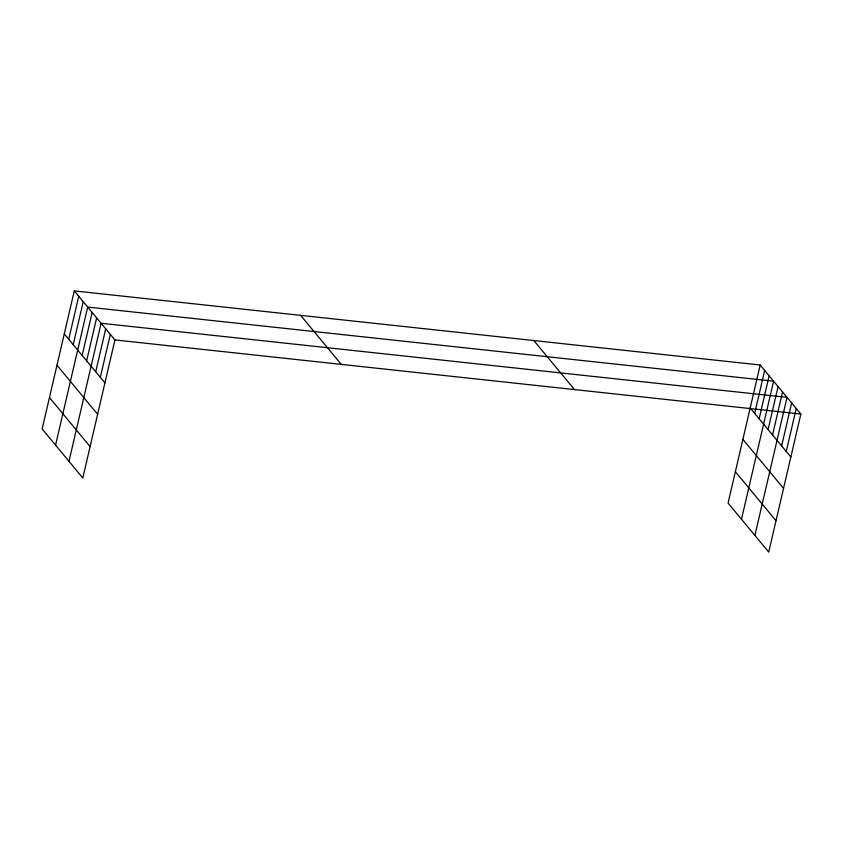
<?xml version="1.0" encoding="UTF-8"?>
<svg xmlns="http://www.w3.org/2000/svg" width="843" height="843" viewBox="0 0 843 843"><rect width="100%" height="100%" fill="white"/><g stroke="black" fill="none" stroke-linecap="round" stroke-linejoin="round"><path stroke-width="1.26" d="M74.279 290.898L42.15 428.961L82.804 477.992L114.933 339.929L74.279 290.898L760.196 365.008L800.85 414.039L768.721 552.102L728.067 503.071L760.196 365.008M68.757 339.255L78.747 296.293M73.225 344.639L83.225 301.678M55.564 445.146L87.693 307.073L773.611 381.184L741.482 519.256M82.171 355.43L92.161 312.468M86.639 360.825L96.639 317.864M68.978 461.321L101.107 323.259L787.025 397.369L754.896 535.431M95.723 371.774L105.712 328.812M100.328 377.337L110.328 334.376M754.675 413.365L764.664 370.404M759.143 418.75L769.143 375.788M768.089 429.54L778.089 386.579M772.557 434.935L782.557 391.974M781.64 445.884L791.64 402.922M786.245 451.448L796.245 408.486M114.933 339.929L800.85 414.039M750.196 407.97L790.85 457.001M742.894 439.351L783.547 488.382M735.37 471.69L776.024 520.721M533.84 340.551L574.494 389.582M300.635 315.356L341.289 364.387M64.279 333.86L104.932 382.891M56.976 365.24L97.63 414.271M49.452 397.58L90.106 446.611"/></g></svg>
